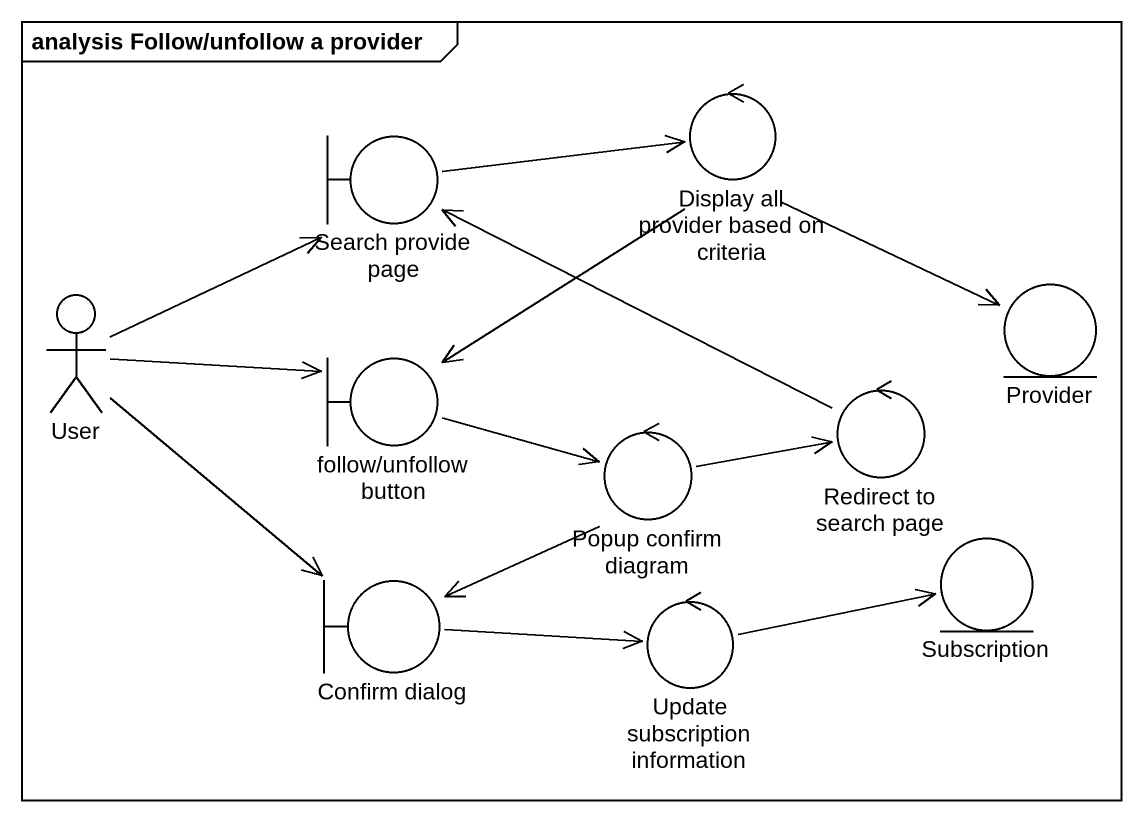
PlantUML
@startuml
mainframe analysis Follow/unfollow a provider
boundary "Search provide page" as Search_provide_page
control "Display all provider based on criteria" as Display_all_provider_based
actor User
boundary "follow/unfollow button" as follow_unfollow_button
entity Provider
control "Popup confirm diagram" as Popup_confirm_diagram
control "Redirect to search page" as Redirect_to_search_page
entity Subscription
boundary "Confirm dialog" as Confirm_dialog
control "Update subscription information" as Update_subscription
Search_provide_page -right-> Display_all_provider_based
Display_all_provider_based --> follow_unfollow_button
Display_all_provider_based -right-> Provider
User -right-> Search_provide_page
User -right-> follow_unfollow_button
User --> Confirm_dialog
follow_unfollow_button -right-> Popup_confirm_diagram
Popup_confirm_diagram -right-> Redirect_to_search_page
Popup_confirm_diagram -left-> Confirm_dialog
Redirect_to_search_page -left-> Search_provide_page
Confirm_dialog -right-> Update_subscription
Update_subscription -right-> Subscription
@enduml
